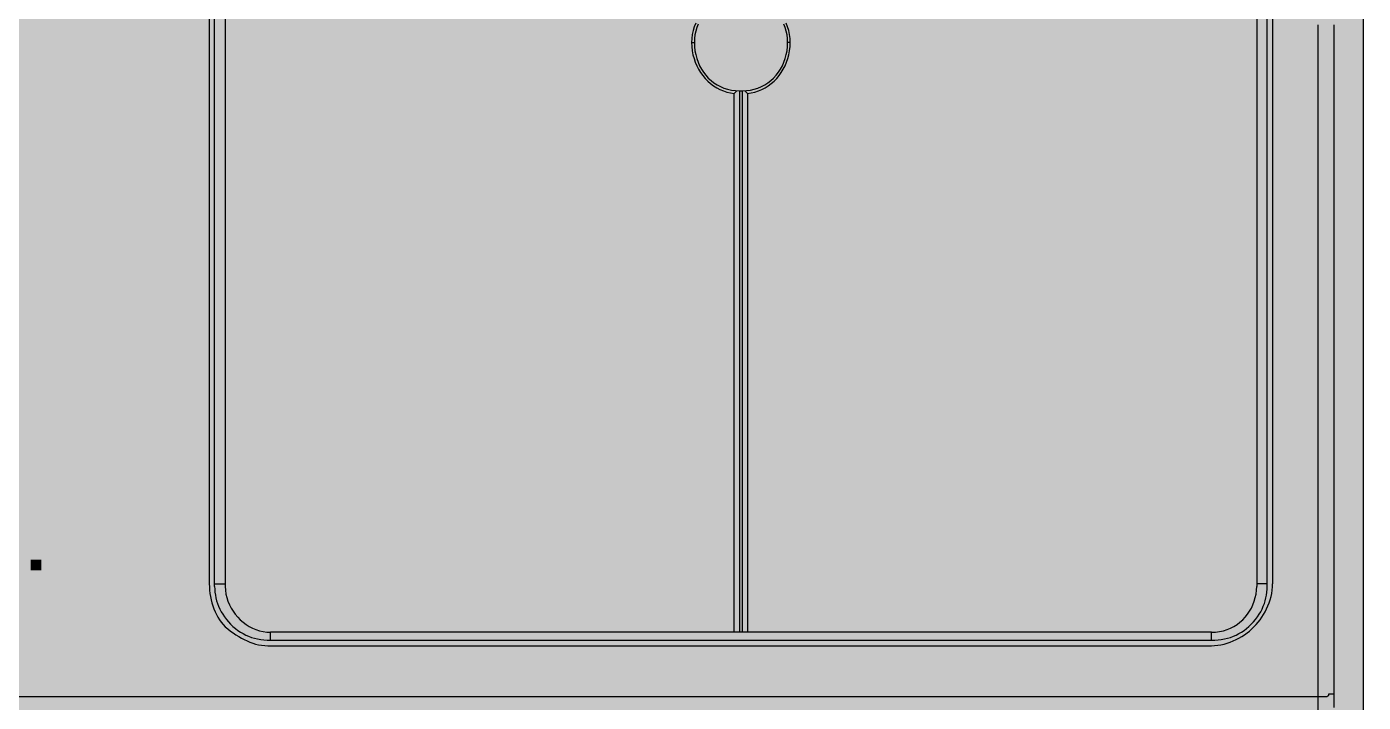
# Model space of a CAD drawing. Header units: millimetres. Extents: x 0 to 966, y -664 to 90.
# Drawn here: x 349.78 to 394, y 23.17 to 45.52 of the extents above; entities that cross this region are included whole.
import ezdxf

# ---------------------------------------------------------------- set-up
doc = ezdxf.new("R2010")
doc.units = ezdxf.units.MM
for name, color, linetype in [('HDL_BODY', 7, 'Continuous'), ('HDL_COLOUR', 7, 'Continuous'), ('HDL_DETAIL', 7, 'Continuous'), ('HDL_PRINT', 7, 'Continuous')]:
    doc.layers.add(name, color=color, linetype=linetype)

# ---------------------------------------------------------------- blocks, each defined once
blk = doc.blocks.new('M_MHD02R17U.1_FRONT')
at = {"layer": 'HDL_BODY', "true_color": 0x202126}
blk.add_hatch(color=250, dxfattribs=at).paths.add_polyline_path([(0, 0), (144, 0), (144, 90), (0, 90)])
at = {"layer": 'HDL_BODY', "true_color": 0x2a2a30}
blk.add_hatch(color=250, dxfattribs=at).paths.add_polyline_path([(0.4, 20.52), (143.6, 20.52), (143.6, 68.31), (0.4, 68.31)])
at = {"layer": 'HDL_COLOUR', "true_color": 0x6fac5c}
blk.add_hatch(color=75, dxfattribs=at).paths.add_polyline_path([(123.62, 45), (123.616, 45.065), (123.603, 45.129), (123.582, 45.191), (123.553, 45.25), (123.517, 45.304), (123.474, 45.354), (123.424, 45.397), (123.37, 45.433), (123.311, 45.462), (123.249, 45.483), (123.185, 45.496), (123.12, 45.5), (123.055, 45.496), (122.991, 45.483), (122.929, 45.462), (122.87, 45.433), (122.816, 45.397), (122.766, 45.354), (122.723, 45.304), (122.687, 45.25), (122.658, 45.191), (122.637, 45.129), (122.624, 45.065), (122.62, 45), (122.624, 44.935), (122.637, 44.871), (122.658, 44.809), (122.687, 44.75), (122.723, 44.696), (122.766, 44.646), (122.816, 44.603), (122.87, 44.567), (122.929, 44.538), (122.991, 44.517), (123.055, 44.504), (123.12, 44.5), (123.185, 44.504), (123.249, 44.517), (123.311, 44.538), (123.37, 44.567), (123.424, 44.603), (123.474, 44.646), (123.517, 44.696), (123.553, 44.75), (123.582, 44.809), (123.603, 44.871), (123.616, 44.935)])
at = {"layer": 'HDL_PRINT', "true_color": 0xdee1e9}
for points in [[(101.584, 27.535), (101.144, 27.535), (101.144, 29.05), (101.111, 28.993), (101.073, 28.943), (101.029, 28.898), (100.981, 28.857), (100.93, 28.82), (100.876, 28.786), (100.82, 28.753), (100.762, 28.723), (100.704, 28.693), (100.704, 29.05), (100.741, 29.083), (100.778, 29.108), (100.816, 29.129), (100.854, 29.148), (100.892, 29.169), (100.93, 29.194), (100.968, 29.228), (101.03, 29.265), (101.083, 29.308), (101.128, 29.356), (101.165, 29.406), (101.194, 29.456), (101.214, 29.504), (101.226, 29.547), (101.23, 29.584), (101.584, 29.584), (101.584, 27.535)], [(99.909, 27.891), (100.262, 27.891), (100.262, 27.535), (99.909, 27.535), (99.909, 27.891)]]:
    blk.add_hatch(color=254, dxfattribs=at).paths.add_polyline_path(points)
at = {"layer": 'HDL_DETAIL', "color": 251, "true_color": 0x52555c}
for points in [[(144, 90), (144, 0)], [(142.5, 45.585), (142.5, 45), (142.5, 44.415), (142.5, 43.829), (142.5, 43.244), (142.5, 42.659), (142.5, 42.074), (142.5, 41.489), (142.5, 40.903), (142.5, 40.318), (142.5, 39.733), (142.5, 39.148), (142.5, 38.562), (142.5, 37.977), (142.5, 37.392), (142.5, 36.807), (142.5, 36.222), (142.5, 35.636), (142.5, 35.051), (142.5, 34.466), (142.5, 33.881), (142.5, 33.295), (142.5, 32.71), (142.5, 32.125), (142.5, 31.54), (142.5, 30.955), (142.5, 30.369), (142.5, 29.784), (142.5, 29.199), (142.5, 28.614), (142.5, 28.028), (142.5, 27.443), (142.5, 26.858), (142.5, 26.273), (142.5, 25.688), (142.5, 25.102), (142.5, 24.517), (142.5, 23.932), (142.5, 23.347)], [(143.03, 45.583), (143.03, 45), (143.03, 44.416), (143.03, 43.833), (143.03, 43.25), (143.03, 42.666), (143.03, 42.083), (143.03, 41.499), (143.03, 40.916), (143.03, 40.333), (143.03, 39.749), (143.03, 39.166), (143.03, 38.583), (143.03, 38), (143.03, 37.416), (143.03, 36.833), (143.03, 36.25), (143.03, 35.667), (143.03, 35.084), (143.03, 34.501), (143.03, 33.918), (143.03, 33.335), (143.03, 32.752), (143.03, 32.169), (143.03, 31.587), (143.03, 31.004), (143.03, 30.421), (143.03, 29.839), (143.03, 29.256), (143.03, 28.674), (143.03, 28.091), (143.03, 27.509), (143.03, 26.927), (143.03, 26.345), (143.03, 25.763), (143.03, 25.181), (143.03, 24.599), (143.03, 24.017), (143.03, 23.436)], [(105.817, 62.912), (105.817, 27.089)], [(105.992, 27), (105.992, 62.912)], [(106.346, 62.912), (106.346, 27)], [(140.473, 62.912), (140.473, 27)], [(140.825, 27), (140.825, 62.912)], [(141, 62.912), (141, 27.089)], [(121.911, 45.637), (121.864, 45.516), (121.827, 45.391), (121.8, 45.263), (121.783, 45.133), (121.777, 45), (121.782, 44.861), (121.797, 44.725), (121.822, 44.593), (121.856, 44.465), (121.898, 44.342), (121.949, 44.224), (122.007, 44.11), (122.073, 44.003), (122.147, 43.902), (122.227, 43.807), (122.313, 43.718), (122.406, 43.638), (122.504, 43.564), (122.607, 43.499), (122.715, 43.442), (122.828, 43.394), (122.944, 43.355), (123.065, 43.326), (123.188, 43.307)], [(121.988, 45.604), (121.945, 45.489), (121.911, 45.371), (121.887, 45.25), (121.872, 45.126), (121.867, 45), (121.872, 44.861), (121.887, 44.725), (121.911, 44.594), (121.945, 44.466), (121.988, 44.344), (122.04, 44.226), (122.1, 44.115), (122.168, 44.01), (122.244, 43.911), (122.328, 43.82), (122.419, 43.736), (122.516, 43.66), (122.62, 43.593), (122.731, 43.535), (122.847, 43.487), (122.969, 43.448), (123.097, 43.42), (123.229, 43.403), (123.367, 43.397)], [(123.453, 43.397), (123.59, 43.403), (123.722, 43.42), (123.849, 43.448), (123.971, 43.487), (124.087, 43.535), (124.198, 43.593), (124.302, 43.66), (124.4, 43.736), (124.491, 43.82), (124.574, 43.911), (124.65, 44.01), (124.719, 44.115), (124.779, 44.226), (124.831, 44.344), (124.874, 44.466), (124.908, 44.594), (124.933, 44.725), (124.948, 44.861), (124.953, 45), (124.948, 45.126), (124.933, 45.25), (124.908, 45.371), (124.874, 45.489), (124.831, 45.604)], [(123.629, 43.307), (123.752, 43.326), (123.873, 43.355), (123.99, 43.394), (124.103, 43.442), (124.211, 43.499), (124.314, 43.564), (124.412, 43.638), (124.505, 43.718), (124.591, 43.807), (124.671, 43.902), (124.744, 44.003), (124.81, 44.11), (124.869, 44.224), (124.919, 44.342), (124.961, 44.465), (124.995, 44.593), (125.019, 44.725), (125.034, 44.861), (125.039, 45), (125.034, 45.133), (125.017, 45.263), (124.99, 45.391), (124.953, 45.516), (124.906, 45.637)], [(121.777, 45), (121.867, 45)], [(125.039, 45), (124.953, 45)], [(123.188, 43.307), (123.277, 43.397)], [(123.367, 25.485), (123.367, 43.397)], [(123.367, 43.397), (123.453, 43.397)], [(123.453, 43.397), (123.453, 25.485)], [(123.542, 43.397), (123.629, 43.307)], [(123.188, 25.485), (123.188, 43.307)], [(123.629, 43.307), (123.629, 25.485)], [(105.817, 27.089), (105.819, 26.982), (105.826, 26.876), (105.838, 26.77), (105.854, 26.665), (105.875, 26.561), (105.901, 26.459), (105.932, 26.359), (105.967, 26.261), (106.007, 26.165), (106.052, 26.073), (106.101, 25.983), (106.155, 25.897), (106.214, 25.815), (106.278, 25.737), (106.346, 25.663), (106.434, 25.593), (106.523, 25.526), (106.611, 25.462), (106.7, 25.401), (106.79, 25.343), (106.881, 25.29), (106.972, 25.241), (107.065, 25.196), (107.158, 25.156), (107.254, 25.122), (107.35, 25.093), (107.449, 25.07), (107.55, 25.053), (107.652, 25.043), (107.757, 25.04)], [(105.992, 27.089), (106.346, 27.089)], [(105.992, 27), (105.995, 26.905), (106.003, 26.809), (106.017, 26.714), (106.036, 26.62), (106.06, 26.527), (106.09, 26.434), (106.125, 26.343), (106.166, 26.253), (106.212, 26.164), (106.263, 26.078), (106.32, 25.993), (106.382, 25.911), (106.449, 25.83), (106.522, 25.753), (106.599, 25.679), (106.679, 25.611), (106.761, 25.548), (106.847, 25.491), (106.934, 25.439), (107.025, 25.392), (107.118, 25.352), (107.214, 25.316), (107.313, 25.286), (107.414, 25.262), (107.518, 25.242), (107.625, 25.229), (107.734, 25.221), (107.846, 25.218)], [(106.346, 27), (106.352, 26.874), (106.369, 26.75), (106.397, 26.629), (106.434, 26.511), (106.482, 26.397), (106.538, 26.287), (106.603, 26.181), (106.675, 26.081), (106.756, 25.987), (106.843, 25.899), (106.936, 25.818), (107.035, 25.744), (107.14, 25.679), (107.249, 25.622), (107.362, 25.574), (107.479, 25.536), (107.599, 25.508), (107.722, 25.491), (107.846, 25.485)], [(138.973, 25.04), (139.079, 25.043), (139.185, 25.053), (139.29, 25.07), (139.394, 25.093), (139.496, 25.122), (139.598, 25.156), (139.697, 25.196), (139.794, 25.241), (139.888, 25.29), (139.98, 25.343), (140.068, 25.401), (140.153, 25.462), (140.234, 25.526), (140.311, 25.593), (140.384, 25.663), (140.454, 25.737), (140.52, 25.815), (140.584, 25.897), (140.644, 25.983), (140.701, 26.073), (140.754, 26.165), (140.802, 26.261), (140.846, 26.359), (140.885, 26.459), (140.919, 26.561), (140.947, 26.665), (140.97, 26.77), (140.987, 26.876), (140.997, 26.982), (141, 27.089)], [(138.973, 25.218), (139.086, 25.221), (139.195, 25.229), (139.302, 25.242), (139.406, 25.262), (139.507, 25.286), (139.605, 25.316), (139.701, 25.352), (139.794, 25.392), (139.884, 25.439), (139.972, 25.491), (140.057, 25.548), (140.139, 25.611), (140.218, 25.679), (140.295, 25.753), (140.368, 25.83), (140.436, 25.911), (140.498, 25.993), (140.555, 26.078), (140.606, 26.164), (140.652, 26.253), (140.692, 26.343), (140.728, 26.434), (140.757, 26.527), (140.781, 26.62), (140.8, 26.714), (140.814, 26.809), (140.822, 26.905), (140.825, 27)], [(138.973, 25.485), (139.11, 25.491), (139.242, 25.508), (139.37, 25.536), (139.492, 25.574), (139.608, 25.622), (139.718, 25.679), (139.823, 25.744), (139.92, 25.818), (140.011, 25.899), (140.095, 25.987), (140.171, 26.081), (140.239, 26.181), (140.299, 26.287), (140.351, 26.397), (140.394, 26.511), (140.428, 26.629), (140.453, 26.75), (140.468, 26.874), (140.473, 27)], [(140.825, 27.089), (140.473, 27.089)], [(138.973, 25.485), (107.846, 25.485)], [(107.846, 25.218), (107.846, 25.485)], [(107.846, 25.218), (138.973, 25.218)], [(138.973, 25.218), (138.973, 25.485)], [(107.757, 25.04), (138.973, 25.04)], [(142.5, 23.347), (1.499, 23.347)], [(143.03, 23.436), (143.03, 23.436), (142.941, 23.436), (142.854, 23.436), (142.845, 23.392), (142.823, 23.366), (142.796, 23.352), (142.774, 23.347), (142.765, 23.347), (142.721, 23.347), (142.676, 23.347), (142.632, 23.347), (142.589, 23.347), (142.544, 23.347), (142.5, 23.347)], [(142.5, 23.347), (142.5, 23.302), (142.5, 23.257), (142.5, 23.213), (142.5, 23.168), (142.5, 23.124), (142.5, 23.079), (142.5, 23.026), (142.5, 22.978), (142.5, 22.938), (142.5, 22.911), (142.5, 22.901), (142.5, 22.863), (142.503, 22.835), (142.511, 22.812), (142.527, 22.789), (142.552, 22.761), (142.589, 22.723), (142.589, 22.634), (142.589, 22.545), (142.589, 22.456)], [(143.03, 23.436), (143.03, 23.392), (143.03, 23.36), (143.03, 23.333), (143.03, 23.302), (143.03, 23.257), (143.03, 23.168), (143.03, 23.079), (143.03, 22.99)]]:
    blk.add_lwpolyline(points, dxfattribs=at)
for points in [[(124.864, 44.465), (124.864, 44.465)], [(106.346, 27), (106.346, 27)], [(140.473, 27), (140.473, 27)]]:
    blk.add_lwpolyline(points, close=True, dxfattribs=at)

msp = doc.modelspace()

# ---------------------------------------------------------------- block references
msp.add_blockref('M_MHD02R17U.1_FRONT', (250, 0))

doc.saveas('drawing.dxf')
